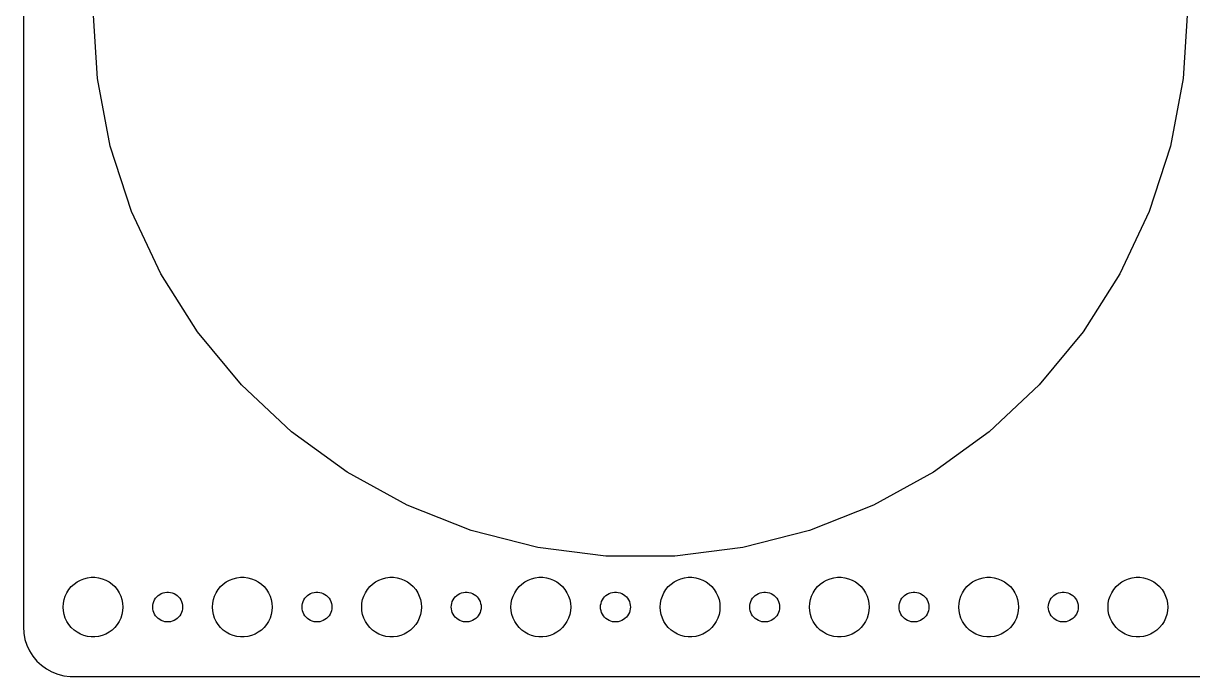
# Model space of a CAD drawing. Header units: metres. Extents: x -120 to 120, y -67 to 67.
# Drawn here: x -119.5 to -2, y -67 to -1.3 of the extents above; entities that cross this region are included whole.
import ezdxf

# ---------------------------------------------------------------- set-up
doc = ezdxf.new("R2010")
doc.units = ezdxf.units.M

msp = doc.modelspace()

# ---------------------------------------------------------------- linework, layer by layer
for p, q in [((-119.5, 62), (-119.5, -62)), ((-112.066, -6.89333), (-112.5, 0)), ((-2.5, 0), (-2.93369, -6.89333)), ((-110.772, -13.6779), (-112.066, -6.89333)), ((-2.93369, -6.89333), (-4.22792, -13.6779)), ((-108.638, -20.2468), (-110.772, -13.6779)), ((-4.22792, -13.6779), (-6.36229, -20.2468)), ((-105.697, -26.4964), (-108.638, -20.2468)), ((-6.36229, -20.2468), (-9.30313, -26.4964)), ((-101.996, -32.3282), (-105.697, -26.4964)), ((-9.30313, -26.4964), (-13.0041, -32.3282)), ((-97.5933, -37.6501), (-101.996, -32.3282)), ((-13.0041, -32.3282), (-17.4067, -37.6501)), ((-92.5583, -42.3782), (-97.5933, -37.6501)), ((-17.4067, -37.6501), (-22.4417, -42.3782)), ((-86.9705, -46.438), (-92.5583, -42.3782)), ((-22.4417, -42.3782), (-28.0295, -46.438)), ((-80.9179, -49.7655), (-86.9705, -46.438)), ((-28.0295, -46.438), (-34.0821, -49.7655)), ((-74.4959, -52.3081), (-80.9179, -49.7655)), ((-34.0821, -49.7655), (-40.5041, -52.3081)), ((-67.806, -54.0258), (-74.4959, -52.3081)), ((-40.5041, -52.3081), (-47.194, -54.0258)), ((-60.9535, -54.8915), (-67.806, -54.0258)), ((-47.194, -54.0258), (-54.0465, -54.8915)), ((-54.0465, -54.8915), (-60.9535, -54.8915)), ((-114.412, -57.6885), (-114.107, -57.467)), ((-114.107, -57.467), (-113.777, -57.2855)), ((-113.777, -57.2855), (-113.427, -57.1468)), ((-113.427, -57.1468), (-113.062, -57.0531)), ((-113.062, -57.0531), (-112.688, -57.0059)), ((-112.688, -57.0059), (-112.312, -57.0059)), ((-112.312, -57.0059), (-111.938, -57.0531)), ((-111.938, -57.0531), (-111.573, -57.1468)), ((-111.573, -57.1468), (-111.223, -57.2855)), ((-111.223, -57.2855), (-110.893, -57.467)), ((-110.893, -57.467), (-110.588, -57.6885)), ((-99.4123, -57.6885), (-99.1075, -57.467)), ((-99.1075, -57.467), (-98.7773, -57.2855)), ((-98.7773, -57.2855), (-98.427, -57.1468)), ((-98.427, -57.1468), (-98.0621, -57.0531)), ((-98.0621, -57.0531), (-97.6884, -57.0059)), ((-97.6884, -57.0059), (-97.3116, -57.0059)), ((-97.3116, -57.0059), (-96.9379, -57.0531)), ((-96.9379, -57.0531), (-96.573, -57.1468)), ((-96.573, -57.1468), (-96.2227, -57.2855)), ((-96.2227, -57.2855), (-95.8925, -57.467)), ((-95.8925, -57.467), (-95.5877, -57.6885)), ((-84.4123, -57.6885), (-84.1075, -57.467)), ((-84.1075, -57.467), (-83.7773, -57.2855)), ((-83.7773, -57.2855), (-83.427, -57.1468)), ((-83.427, -57.1468), (-83.0621, -57.0531)), ((-83.0621, -57.0531), (-82.6884, -57.0059)), ((-82.6884, -57.0059), (-82.3116, -57.0059)), ((-82.3116, -57.0059), (-81.9379, -57.0531)), ((-81.9379, -57.0531), (-81.573, -57.1468)), ((-81.573, -57.1468), (-81.2227, -57.2855)), ((-81.2227, -57.2855), (-80.8925, -57.467)), ((-80.8925, -57.467), (-80.5877, -57.6885)), ((-69.4123, -57.6885), (-69.1075, -57.467)), ((-69.1075, -57.467), (-68.7773, -57.2855)), ((-68.7773, -57.2855), (-68.427, -57.1468)), ((-68.427, -57.1468), (-68.0621, -57.0531)), ((-68.0621, -57.0531), (-67.6884, -57.0059)), ((-67.6884, -57.0059), (-67.3116, -57.0059)), ((-67.3116, -57.0059), (-66.9379, -57.0531)), ((-66.9379, -57.0531), (-66.573, -57.1468)), ((-66.573, -57.1468), (-66.2227, -57.2855)), ((-66.2227, -57.2855), (-65.8925, -57.467)), ((-65.8925, -57.467), (-65.5877, -57.6885)), ((-54.4123, -57.6885), (-54.1075, -57.467)), ((-54.1075, -57.467), (-53.7773, -57.2855)), ((-53.7773, -57.2855), (-53.427, -57.1468)), ((-53.427, -57.1468), (-53.0621, -57.0531)), ((-53.0621, -57.0531), (-52.6884, -57.0059)), ((-52.6884, -57.0059), (-52.3116, -57.0059)), ((-52.3116, -57.0059), (-51.9379, -57.0531)), ((-51.9379, -57.0531), (-51.5729, -57.1468)), ((-51.5729, -57.1468), (-51.2227, -57.2855)), ((-51.2227, -57.2855), (-50.8925, -57.467)), ((-50.8925, -57.467), (-50.5877, -57.6885)), ((-39.4123, -57.6885), (-39.1075, -57.467)), ((-39.1075, -57.467), (-38.7773, -57.2855)), ((-38.7773, -57.2855), (-38.427, -57.1468)), ((-38.427, -57.1468), (-38.0621, -57.0531)), ((-38.0621, -57.0531), (-37.6884, -57.0059)), ((-37.6884, -57.0059), (-37.3116, -57.0059)), ((-37.3116, -57.0059), (-36.9379, -57.0531)), ((-36.9379, -57.0531), (-36.5729, -57.1468)), ((-36.5729, -57.1468), (-36.2227, -57.2855)), ((-36.2227, -57.2855), (-35.8925, -57.467)), ((-35.8925, -57.467), (-35.5877, -57.6885)), ((-24.4123, -57.6885), (-24.1075, -57.467)), ((-24.1075, -57.467), (-23.7773, -57.2855)), ((-23.7773, -57.2855), (-23.427, -57.1468)), ((-23.427, -57.1468), (-23.0621, -57.0531)), ((-23.0621, -57.0531), (-22.6884, -57.0059)), ((-22.6884, -57.0059), (-22.3116, -57.0059)), ((-22.3116, -57.0059), (-21.9379, -57.0531)), ((-21.9379, -57.0531), (-21.5729, -57.1468)), ((-21.5729, -57.1468), (-21.2227, -57.2855)), ((-21.2227, -57.2855), (-20.8925, -57.467)), ((-20.8925, -57.467), (-20.5877, -57.6885)), ((-9.41226, -57.6885), (-9.10747, -57.467)), ((-9.10747, -57.467), (-8.77733, -57.2855)), ((-8.77733, -57.2855), (-8.42705, -57.1468)), ((-8.42705, -57.1468), (-8.06213, -57.0531)), ((-8.06213, -57.0531), (-7.68837, -57.0059)), ((-7.68837, -57.0059), (-7.31161, -57.0059)), ((-7.31161, -57.0059), (-6.93785, -57.0531)), ((-6.93785, -57.0531), (-6.57294, -57.1468)), ((-6.57294, -57.1468), (-6.22266, -57.2855)), ((-6.22266, -57.2855), (-5.89252, -57.467)), ((-5.89252, -57.467), (-5.58772, -57.6885)), ((-115.289, -58.8956), (-115.129, -58.5547)), ((-115.129, -58.5547), (-114.927, -58.2366)), ((-114.927, -58.2366), (-114.687, -57.9464)), ((-114.687, -57.9464), (-114.412, -57.6885)), ((-110.588, -57.6885), (-110.313, -57.9464)), ((-110.313, -57.9464), (-110.073, -58.2366)), ((-110.073, -58.2366), (-109.871, -58.5547)), ((-109.871, -58.5547), (-109.711, -58.8956)), ((-105.956, -58.8442), (-105.804, -58.7335)), ((-105.804, -58.7335), (-105.639, -58.6428)), ((-105.639, -58.6428), (-105.464, -58.5734)), ((-105.464, -58.5734), (-105.281, -58.5266)), ((-105.281, -58.5266), (-105.094, -58.503)), ((-105.094, -58.503), (-104.906, -58.503)), ((-104.906, -58.503), (-104.719, -58.5266)), ((-104.719, -58.5266), (-104.536, -58.5734)), ((-104.536, -58.5734), (-104.361, -58.6428)), ((-104.361, -58.6428), (-104.196, -58.7335)), ((-104.196, -58.7335), (-104.044, -58.8442)), ((-100.289, -58.8956), (-100.129, -58.5547)), ((-100.129, -58.5547), (-99.927, -58.2366)), ((-99.927, -58.2366), (-99.6869, -57.9464)), ((-99.6869, -57.9464), (-99.4123, -57.6885)), ((-95.5877, -57.6885), (-95.3131, -57.9464)), ((-95.3131, -57.9464), (-95.073, -58.2366)), ((-95.073, -58.2366), (-94.8711, -58.5547)), ((-94.8711, -58.5547), (-94.7107, -58.8956)), ((-90.9561, -58.8442), (-90.8037, -58.7335)), ((-90.8037, -58.7335), (-90.6387, -58.6428)), ((-90.6387, -58.6428), (-90.4635, -58.5734)), ((-90.4635, -58.5734), (-90.2811, -58.5266)), ((-90.2811, -58.5266), (-90.0942, -58.503)), ((-90.0942, -58.503), (-89.9058, -58.503)), ((-89.9058, -58.503), (-89.7189, -58.5266)), ((-89.7189, -58.5266), (-89.5365, -58.5734)), ((-89.5365, -58.5734), (-89.3613, -58.6428)), ((-89.3613, -58.6428), (-89.1963, -58.7335)), ((-89.1963, -58.7335), (-89.0439, -58.8442)), ((-85.2893, -58.8956), (-85.1289, -58.5547)), ((-85.1289, -58.5547), (-84.927, -58.2366)), ((-84.927, -58.2366), (-84.6869, -57.9464)), ((-84.6869, -57.9464), (-84.4123, -57.6885)), ((-80.5877, -57.6885), (-80.3131, -57.9464)), ((-80.3131, -57.9464), (-80.073, -58.2366)), ((-80.073, -58.2366), (-79.8711, -58.5547)), ((-79.8711, -58.5547), (-79.7107, -58.8956)), ((-75.9561, -58.8442), (-75.8037, -58.7335)), ((-75.8037, -58.7335), (-75.6387, -58.6428)), ((-75.6387, -58.6428), (-75.4635, -58.5734)), ((-75.4635, -58.5734), (-75.2811, -58.5266)), ((-75.2811, -58.5266), (-75.0942, -58.503)), ((-75.0942, -58.503), (-74.9058, -58.503)), ((-74.9058, -58.503), (-74.7189, -58.5266)), ((-74.7189, -58.5266), (-74.5365, -58.5734)), ((-74.5365, -58.5734), (-74.3613, -58.6428)), ((-74.3613, -58.6428), (-74.1963, -58.7335)), ((-74.1963, -58.7335), (-74.0439, -58.8442)), ((-70.2893, -58.8956), (-70.1289, -58.5547)), ((-70.1289, -58.5547), (-69.927, -58.2366)), ((-69.927, -58.2366), (-69.6869, -57.9464)), ((-69.6869, -57.9464), (-69.4123, -57.6885)), ((-65.5877, -57.6885), (-65.3131, -57.9464)), ((-65.3131, -57.9464), (-65.073, -58.2366)), ((-65.073, -58.2366), (-64.8711, -58.5547)), ((-64.8711, -58.5547), (-64.7107, -58.8956)), ((-60.9561, -58.8442), (-60.8037, -58.7335)), ((-60.8037, -58.7335), (-60.6387, -58.6428)), ((-60.6387, -58.6428), (-60.4635, -58.5734)), ((-60.4635, -58.5734), (-60.2811, -58.5266)), ((-60.2811, -58.5266), (-60.0942, -58.503)), ((-60.0942, -58.503), (-59.9058, -58.503)), ((-59.9058, -58.503), (-59.7189, -58.5266)), ((-59.7189, -58.5266), (-59.5365, -58.5734)), ((-59.5365, -58.5734), (-59.3613, -58.6428)), ((-59.3613, -58.6428), (-59.1963, -58.7335)), ((-59.1963, -58.7335), (-59.0439, -58.8442)), ((-55.2893, -58.8956), (-55.1289, -58.5547)), ((-55.1289, -58.5547), (-54.927, -58.2366)), ((-54.927, -58.2366), (-54.6869, -57.9464)), ((-54.6869, -57.9464), (-54.4123, -57.6885)), ((-50.5877, -57.6885), (-50.3131, -57.9464)), ((-50.3131, -57.9464), (-50.0729, -58.2366)), ((-50.0729, -58.2366), (-49.8711, -58.5547)), ((-49.8711, -58.5547), (-49.7107, -58.8956)), ((-45.9561, -58.8442), (-45.8037, -58.7335)), ((-45.8037, -58.7335), (-45.6387, -58.6428)), ((-45.6387, -58.6428), (-45.4635, -58.5734)), ((-45.4635, -58.5734), (-45.2811, -58.5266)), ((-45.2811, -58.5266), (-45.0942, -58.503)), ((-45.0942, -58.503), (-44.9058, -58.503)), ((-44.9058, -58.503), (-44.7189, -58.5266)), ((-44.7189, -58.5266), (-44.5365, -58.5734)), ((-44.5365, -58.5734), (-44.3613, -58.6428)), ((-44.3613, -58.6428), (-44.1963, -58.7335)), ((-44.1963, -58.7335), (-44.0439, -58.8442)), ((-40.2893, -58.8956), (-40.1289, -58.5547)), ((-40.1289, -58.5547), (-39.927, -58.2366)), ((-39.927, -58.2366), (-39.6869, -57.9464)), ((-39.6869, -57.9464), (-39.4123, -57.6885)), ((-35.5877, -57.6885), (-35.3131, -57.9464)), ((-35.3131, -57.9464), (-35.0729, -58.2366)), ((-35.0729, -58.2366), (-34.8711, -58.5547)), ((-34.8711, -58.5547), (-34.7107, -58.8956)), ((-30.9561, -58.8442), (-30.8037, -58.7335)), ((-30.8037, -58.7335), (-30.6387, -58.6428)), ((-30.6387, -58.6428), (-30.4635, -58.5734)), ((-30.4635, -58.5734), (-30.2811, -58.5266)), ((-30.2811, -58.5266), (-30.0942, -58.503)), ((-30.0942, -58.503), (-29.9058, -58.503)), ((-29.9058, -58.503), (-29.7189, -58.5266)), ((-29.7189, -58.5266), (-29.5365, -58.5734)), ((-29.5365, -58.5734), (-29.3613, -58.6428)), ((-29.3613, -58.6428), (-29.1963, -58.7335)), ((-29.1963, -58.7335), (-29.0439, -58.8442)), ((-25.2893, -58.8956), (-25.1289, -58.5547)), ((-25.1289, -58.5547), (-24.927, -58.2366)), ((-24.927, -58.2366), (-24.6869, -57.9464)), ((-24.6869, -57.9464), (-24.4123, -57.6885)), ((-20.5877, -57.6885), (-20.3131, -57.9464)), ((-20.3131, -57.9464), (-20.0729, -58.2366)), ((-20.0729, -58.2366), (-19.8711, -58.5547)), ((-19.8711, -58.5547), (-19.7107, -58.8956)), ((-15.9561, -58.8442), (-15.8037, -58.7335)), ((-15.8037, -58.7335), (-15.6387, -58.6428)), ((-15.6387, -58.6428), (-15.4635, -58.5734)), ((-15.4635, -58.5734), (-15.2811, -58.5266)), ((-15.2811, -58.5266), (-15.0942, -58.503)), ((-15.0942, -58.503), (-14.9058, -58.503)), ((-14.9058, -58.503), (-14.7189, -58.5266)), ((-14.7189, -58.5266), (-14.5365, -58.5734)), ((-14.5365, -58.5734), (-14.3613, -58.6428)), ((-14.3613, -58.6428), (-14.1963, -58.7335)), ((-14.1963, -58.7335), (-14.0439, -58.8442)), ((-10.2893, -58.8956), (-10.1289, -58.5547)), ((-10.1289, -58.5547), (-9.92705, -58.2366)), ((-9.92705, -58.2366), (-9.6869, -57.9464)), ((-9.6869, -57.9464), (-9.41226, -57.6885)), ((-5.58772, -57.6885), (-5.31308, -57.9464)), ((-5.31308, -57.9464), (-5.07294, -58.2366)), ((-5.07294, -58.2366), (-4.87108, -58.5547)), ((-4.87108, -58.5547), (-4.71066, -58.8956)), ((-115.5, -60), (-115.476, -59.624)), ((-115.476, -59.624), (-115.406, -59.2539)), ((-115.406, -59.2539), (-115.289, -58.8956)), ((-109.711, -58.8956), (-109.594, -59.2539)), ((-109.594, -59.2539), (-109.524, -59.624)), ((-109.524, -59.624), (-109.5, -60)), ((-106.5, -60), (-106.488, -59.812)), ((-106.488, -59.812), (-106.453, -59.627)), ((-106.453, -59.627), (-106.395, -59.4478)), ((-106.395, -59.4478), (-106.314, -59.2774)), ((-106.314, -59.2774), (-106.214, -59.1183)), ((-106.214, -59.1183), (-106.093, -58.9732)), ((-106.093, -58.9732), (-105.956, -58.8442)), ((-104.044, -58.8442), (-103.907, -58.9732)), ((-103.907, -58.9732), (-103.786, -59.1183)), ((-103.786, -59.1183), (-103.686, -59.2774)), ((-103.686, -59.2774), (-103.605, -59.4478)), ((-103.605, -59.4478), (-103.547, -59.627)), ((-103.547, -59.627), (-103.512, -59.812)), ((-103.512, -59.812), (-103.5, -60)), ((-100.5, -60), (-100.476, -59.624)), ((-100.476, -59.624), (-100.406, -59.2539)), ((-100.406, -59.2539), (-100.289, -58.8956)), ((-94.7107, -58.8956), (-94.5943, -59.2539)), ((-94.5943, -59.2539), (-94.5237, -59.624)), ((-94.5237, -59.624), (-94.5, -60)), ((-91.5, -60), (-91.4882, -59.812)), ((-91.4882, -59.812), (-91.4529, -59.627)), ((-91.4529, -59.627), (-91.3947, -59.4478)), ((-91.3947, -59.4478), (-91.3145, -59.2774)), ((-91.3145, -59.2774), (-91.2135, -59.1183)), ((-91.2135, -59.1183), (-91.0934, -58.9732)), ((-91.0934, -58.9732), (-90.9561, -58.8442)), ((-89.0439, -58.8442), (-88.9065, -58.9732)), ((-88.9065, -58.9732), (-88.7865, -59.1183)), ((-88.7865, -59.1183), (-88.6855, -59.2774)), ((-88.6855, -59.2774), (-88.6053, -59.4478)), ((-88.6053, -59.4478), (-88.5471, -59.627)), ((-88.5471, -59.627), (-88.5118, -59.812)), ((-88.5118, -59.812), (-88.5, -60)), ((-85.5, -60), (-85.4763, -59.624)), ((-85.4763, -59.624), (-85.4057, -59.2539)), ((-85.4057, -59.2539), (-85.2893, -58.8956)), ((-79.7107, -58.8956), (-79.5943, -59.2539)), ((-79.5943, -59.2539), (-79.5237, -59.624)), ((-79.5237, -59.624), (-79.5, -60)), ((-76.5, -60), (-76.4882, -59.812)), ((-76.4882, -59.812), (-76.4529, -59.627)), ((-76.4529, -59.627), (-76.3947, -59.4478)), ((-76.3947, -59.4478), (-76.3145, -59.2774)), ((-76.3145, -59.2774), (-76.2135, -59.1183)), ((-76.2135, -59.1183), (-76.0934, -58.9732)), ((-76.0934, -58.9732), (-75.9561, -58.8442)), ((-74.0439, -58.8442), (-73.9065, -58.9732)), ((-73.9065, -58.9732), (-73.7865, -59.1183)), ((-73.7865, -59.1183), (-73.6855, -59.2774)), ((-73.6855, -59.2774), (-73.6053, -59.4478)), ((-73.6053, -59.4478), (-73.5471, -59.627)), ((-73.5471, -59.627), (-73.5118, -59.812)), ((-73.5118, -59.812), (-73.5, -60)), ((-70.5, -60), (-70.4763, -59.624)), ((-70.4763, -59.624), (-70.4057, -59.2539)), ((-70.4057, -59.2539), (-70.2893, -58.8956)), ((-64.7107, -58.8956), (-64.5943, -59.2539)), ((-64.5943, -59.2539), (-64.5237, -59.624)), ((-64.5237, -59.624), (-64.5, -60)), ((-61.5, -60), (-61.4882, -59.812)), ((-61.4882, -59.812), (-61.4529, -59.627)), ((-61.4529, -59.627), (-61.3947, -59.4478)), ((-61.3947, -59.4478), (-61.3145, -59.2774)), ((-61.3145, -59.2774), (-61.2135, -59.1183)), ((-61.2135, -59.1183), (-61.0934, -58.9732)), ((-61.0934, -58.9732), (-60.9561, -58.8442)), ((-59.0439, -58.8442), (-58.9065, -58.9732)), ((-58.9065, -58.9732), (-58.7865, -59.1183)), ((-58.7865, -59.1183), (-58.6855, -59.2774)), ((-58.6855, -59.2774), (-58.6053, -59.4478)), ((-58.6053, -59.4478), (-58.5471, -59.627)), ((-58.5471, -59.627), (-58.5118, -59.812)), ((-58.5118, -59.812), (-58.5, -60)), ((-55.5, -60), (-55.4763, -59.624)), ((-55.4763, -59.624), (-55.4057, -59.2539)), ((-55.4057, -59.2539), (-55.2893, -58.8956)), ((-49.7107, -58.8956), (-49.5942, -59.2539)), ((-49.5942, -59.2539), (-49.5237, -59.624)), ((-49.5237, -59.624), (-49.5, -60)), ((-46.5, -60), (-46.4882, -59.812)), ((-46.4882, -59.812), (-46.4529, -59.627)), ((-46.4529, -59.627), (-46.3947, -59.4478)), ((-46.3947, -59.4478), (-46.3145, -59.2774)), ((-46.3145, -59.2774), (-46.2135, -59.1183)), ((-46.2135, -59.1183), (-46.0934, -58.9732)), ((-46.0934, -58.9732), (-45.9561, -58.8442)), ((-44.0439, -58.8442), (-43.9065, -58.9732)), ((-43.9065, -58.9732), (-43.7865, -59.1183)), ((-43.7865, -59.1183), (-43.6855, -59.2774)), ((-43.6855, -59.2774), (-43.6053, -59.4478)), ((-43.6053, -59.4478), (-43.5471, -59.627)), ((-43.5471, -59.627), (-43.5118, -59.812)), ((-43.5118, -59.812), (-43.5, -60)), ((-40.5, -60), (-40.4763, -59.624)), ((-40.4763, -59.624), (-40.4057, -59.2539)), ((-40.4057, -59.2539), (-40.2893, -58.8956)), ((-34.7107, -58.8956), (-34.5942, -59.2539)), ((-34.5942, -59.2539), (-34.5237, -59.624)), ((-34.5237, -59.624), (-34.5, -60)), ((-31.5, -60), (-31.4882, -59.812)), ((-31.4882, -59.812), (-31.4529, -59.627)), ((-31.4529, -59.627), (-31.3947, -59.4478)), ((-31.3947, -59.4478), (-31.3145, -59.2774)), ((-31.3145, -59.2774), (-31.2135, -59.1183)), ((-31.2135, -59.1183), (-31.0934, -58.9732)), ((-31.0934, -58.9732), (-30.9561, -58.8442)), ((-29.0439, -58.8442), (-28.9065, -58.9732)), ((-28.9065, -58.9732), (-28.7865, -59.1183)), ((-28.7865, -59.1183), (-28.6855, -59.2774)), ((-28.6855, -59.2774), (-28.6053, -59.4478)), ((-28.6053, -59.4478), (-28.5471, -59.627)), ((-28.5471, -59.627), (-28.5118, -59.812)), ((-28.5118, -59.812), (-28.5, -60)), ((-25.5, -60), (-25.4763, -59.624)), ((-25.4763, -59.624), (-25.4057, -59.2539)), ((-25.4057, -59.2539), (-25.2893, -58.8956)), ((-19.7107, -58.8956), (-19.5942, -59.2539)), ((-19.5942, -59.2539), (-19.5237, -59.624)), ((-19.5237, -59.624), (-19.5, -60)), ((-16.5, -60), (-16.4882, -59.812)), ((-16.4882, -59.812), (-16.4529, -59.627)), ((-16.4529, -59.627), (-16.3947, -59.4478)), ((-16.3947, -59.4478), (-16.3145, -59.2774)), ((-16.3145, -59.2774), (-16.2135, -59.1183)), ((-16.2135, -59.1183), (-16.0934, -58.9732)), ((-16.0934, -58.9732), (-15.9561, -58.8442)), ((-14.0439, -58.8442), (-13.9065, -58.9732)), ((-13.9065, -58.9732), (-13.7865, -59.1183)), ((-13.7865, -59.1183), (-13.6855, -59.2774)), ((-13.6855, -59.2774), (-13.6053, -59.4478)), ((-13.6053, -59.4478), (-13.5471, -59.627)), ((-13.5471, -59.627), (-13.5118, -59.812)), ((-13.5118, -59.812), (-13.5, -60)), ((-10.5, -60), (-10.4763, -59.624)), ((-10.4763, -59.624), (-10.4057, -59.2539)), ((-10.4057, -59.2539), (-10.2893, -58.8956)), ((-4.71066, -58.8956), (-4.59424, -59.2539)), ((-4.59424, -59.2539), (-4.52365, -59.624)), ((-4.52365, -59.624), (-4.5, -60)), ((-115.476, -60.376), (-115.5, -60)), ((-115.406, -60.7461), (-115.476, -60.376)), ((-115.289, -61.1044), (-115.406, -60.7461)), ((-109.594, -60.7461), (-109.711, -61.1044)), ((-109.524, -60.376), (-109.594, -60.7461)), ((-109.5, -60), (-109.524, -60.376)), ((-106.488, -60.188), (-106.5, -60)), ((-106.453, -60.373), (-106.488, -60.188)), ((-106.395, -60.5522), (-106.453, -60.373)), ((-106.314, -60.7226), (-106.395, -60.5522)), ((-106.214, -60.8817), (-106.314, -60.7226)), ((-106.093, -61.0268), (-106.214, -60.8817)), ((-105.956, -61.1558), (-106.093, -61.0268)), ((-103.907, -61.0268), (-104.044, -61.1558)), ((-103.786, -60.8817), (-103.907, -61.0268)), ((-103.686, -60.7226), (-103.786, -60.8817)), ((-103.605, -60.5522), (-103.686, -60.7226)), ((-103.547, -60.373), (-103.605, -60.5522)), ((-103.512, -60.188), (-103.547, -60.373)), ((-103.5, -60), (-103.512, -60.188)), ((-100.476, -60.376), (-100.5, -60)), ((-100.406, -60.7461), (-100.476, -60.376)), ((-100.289, -61.1044), (-100.406, -60.7461)), ((-94.5943, -60.7461), (-94.7107, -61.1044)), ((-94.5237, -60.376), (-94.5943, -60.7461)), ((-94.5, -60), (-94.5237, -60.376)), ((-91.4882, -60.188), (-91.5, -60)), ((-91.4529, -60.373), (-91.4882, -60.188)), ((-91.3947, -60.5522), (-91.4529, -60.373)), ((-91.3145, -60.7226), (-91.3947, -60.5522)), ((-91.2135, -60.8817), (-91.3145, -60.7226)), ((-91.0934, -61.0268), (-91.2135, -60.8817)), ((-90.9561, -61.1558), (-91.0934, -61.0268)), ((-88.9065, -61.0268), (-89.0439, -61.1558)), ((-88.7865, -60.8817), (-88.9065, -61.0268)), ((-88.6855, -60.7226), (-88.7865, -60.8817)), ((-88.6053, -60.5522), (-88.6855, -60.7226)), ((-88.5471, -60.373), (-88.6053, -60.5522)), ((-88.5118, -60.188), (-88.5471, -60.373)), ((-88.5, -60), (-88.5118, -60.188)), ((-85.4763, -60.376), (-85.5, -60)), ((-85.4057, -60.7461), (-85.4763, -60.376)), ((-85.2893, -61.1044), (-85.4057, -60.7461)), ((-79.5943, -60.7461), (-79.7107, -61.1044)), ((-79.5237, -60.376), (-79.5943, -60.7461)), ((-79.5, -60), (-79.5237, -60.376)), ((-76.4882, -60.188), (-76.5, -60)), ((-76.4529, -60.373), (-76.4882, -60.188)), ((-76.3947, -60.5522), (-76.4529, -60.373)), ((-76.3145, -60.7226), (-76.3947, -60.5522)), ((-76.2135, -60.8817), (-76.3145, -60.7226)), ((-76.0934, -61.0268), (-76.2135, -60.8817)), ((-75.9561, -61.1558), (-76.0934, -61.0268)), ((-73.9065, -61.0268), (-74.0439, -61.1558)), ((-73.7865, -60.8817), (-73.9065, -61.0268)), ((-73.6855, -60.7226), (-73.7865, -60.8817)), ((-73.6053, -60.5522), (-73.6855, -60.7226)), ((-73.5471, -60.373), (-73.6053, -60.5522)), ((-73.5118, -60.188), (-73.5471, -60.373)), ((-73.5, -60), (-73.5118, -60.188)), ((-70.4763, -60.376), (-70.5, -60)), ((-70.4057, -60.7461), (-70.4763, -60.376)), ((-70.2893, -61.1044), (-70.4057, -60.7461)), ((-64.5943, -60.7461), (-64.7107, -61.1044)), ((-64.5237, -60.376), (-64.5943, -60.7461)), ((-64.5, -60), (-64.5237, -60.376)), ((-61.4882, -60.188), (-61.5, -60)), ((-61.4529, -60.373), (-61.4882, -60.188)), ((-61.3947, -60.5522), (-61.4529, -60.373)), ((-61.3145, -60.7226), (-61.3947, -60.5522)), ((-61.2135, -60.8817), (-61.3145, -60.7226)), ((-61.0934, -61.0268), (-61.2135, -60.8817)), ((-60.9561, -61.1558), (-61.0934, -61.0268)), ((-58.9065, -61.0268), (-59.0439, -61.1558)), ((-58.7865, -60.8817), (-58.9065, -61.0268)), ((-58.6855, -60.7226), (-58.7865, -60.8817)), ((-58.6053, -60.5522), (-58.6855, -60.7226)), ((-58.5471, -60.373), (-58.6053, -60.5522)), ((-58.5118, -60.188), (-58.5471, -60.373)), ((-58.5, -60), (-58.5118, -60.188)), ((-55.4763, -60.376), (-55.5, -60)), ((-55.4057, -60.7461), (-55.4763, -60.376)), ((-55.2893, -61.1044), (-55.4057, -60.7461)), ((-49.5942, -60.7461), (-49.7107, -61.1044)), ((-49.5237, -60.376), (-49.5942, -60.7461)), ((-49.5, -60), (-49.5237, -60.376)), ((-46.4882, -60.188), (-46.5, -60)), ((-46.4529, -60.373), (-46.4882, -60.188)), ((-46.3947, -60.5522), (-46.4529, -60.373)), ((-46.3145, -60.7226), (-46.3947, -60.5522)), ((-46.2135, -60.8817), (-46.3145, -60.7226)), ((-46.0934, -61.0268), (-46.2135, -60.8817)), ((-45.9561, -61.1558), (-46.0934, -61.0268)), ((-43.9065, -61.0268), (-44.0439, -61.1558)), ((-43.7865, -60.8817), (-43.9065, -61.0268)), ((-43.6855, -60.7226), (-43.7865, -60.8817)), ((-43.6053, -60.5522), (-43.6855, -60.7226)), ((-43.5471, -60.373), (-43.6053, -60.5522)), ((-43.5118, -60.188), (-43.5471, -60.373)), ((-43.5, -60), (-43.5118, -60.188)), ((-40.4763, -60.376), (-40.5, -60)), ((-40.4057, -60.7461), (-40.4763, -60.376)), ((-40.2893, -61.1044), (-40.4057, -60.7461)), ((-34.5942, -60.7461), (-34.7107, -61.1044)), ((-34.5237, -60.376), (-34.5942, -60.7461)), ((-34.5, -60), (-34.5237, -60.376)), ((-31.4882, -60.188), (-31.5, -60)), ((-31.4529, -60.373), (-31.4882, -60.188)), ((-31.3947, -60.5522), (-31.4529, -60.373)), ((-31.3145, -60.7226), (-31.3947, -60.5522)), ((-31.2135, -60.8817), (-31.3145, -60.7226)), ((-31.0934, -61.0268), (-31.2135, -60.8817)), ((-30.9561, -61.1558), (-31.0934, -61.0268)), ((-28.9065, -61.0268), (-29.0439, -61.1558)), ((-28.7865, -60.8817), (-28.9065, -61.0268)), ((-28.6855, -60.7226), (-28.7865, -60.8817)), ((-28.6053, -60.5522), (-28.6855, -60.7226)), ((-28.5471, -60.373), (-28.6053, -60.5522)), ((-28.5118, -60.188), (-28.5471, -60.373)), ((-28.5, -60), (-28.5118, -60.188)), ((-25.4763, -60.376), (-25.5, -60)), ((-25.4057, -60.7461), (-25.4763, -60.376)), ((-25.2893, -61.1044), (-25.4057, -60.7461)), ((-19.5942, -60.7461), (-19.7107, -61.1044)), ((-19.5237, -60.376), (-19.5942, -60.7461)), ((-19.5, -60), (-19.5237, -60.376)), ((-16.4882, -60.188), (-16.5, -60)), ((-16.4529, -60.373), (-16.4882, -60.188)), ((-16.3947, -60.5522), (-16.4529, -60.373)), ((-16.3145, -60.7226), (-16.3947, -60.5522)), ((-16.2135, -60.8817), (-16.3145, -60.7226)), ((-16.0934, -61.0268), (-16.2135, -60.8817)), ((-15.9561, -61.1558), (-16.0934, -61.0268)), ((-13.9065, -61.0268), (-14.0439, -61.1558)), ((-13.7865, -60.8817), (-13.9065, -61.0268)), ((-13.6855, -60.7226), (-13.7865, -60.8817)), ((-13.6053, -60.5522), (-13.6855, -60.7226)), ((-13.5471, -60.373), (-13.6053, -60.5522)), ((-13.5118, -60.188), (-13.5471, -60.373)), ((-13.5, -60), (-13.5118, -60.188)), ((-10.4763, -60.376), (-10.5, -60)), ((-10.4057, -60.7461), (-10.4763, -60.376)), ((-10.2893, -61.1044), (-10.4057, -60.7461)), ((-4.59424, -60.7461), (-4.71066, -61.1044)), ((-4.52365, -60.376), (-4.59424, -60.7461)), ((-4.5, -60), (-4.52365, -60.376)), ((-119.5, -62), (-119.461, -62.6267)), ((-115.129, -61.4453), (-115.289, -61.1044)), ((-114.927, -61.7634), (-115.129, -61.4453)), ((-114.687, -62.0536), (-114.927, -61.7634)), ((-114.412, -62.3115), (-114.687, -62.0536)), ((-110.313, -62.0536), (-110.588, -62.3115)), ((-110.073, -61.7634), (-110.313, -62.0536)), ((-109.871, -61.4453), (-110.073, -61.7634)), ((-109.711, -61.1044), (-109.871, -61.4453)), ((-105.804, -61.2665), (-105.956, -61.1558)), ((-105.639, -61.3572), (-105.804, -61.2665)), ((-105.464, -61.4266), (-105.639, -61.3572)), ((-105.281, -61.4734), (-105.464, -61.4266)), ((-105.094, -61.497), (-105.281, -61.4734)), ((-104.906, -61.497), (-105.094, -61.497)), ((-104.719, -61.4734), (-104.906, -61.497)), ((-104.536, -61.4266), (-104.719, -61.4734)), ((-104.361, -61.3572), (-104.536, -61.4266)), ((-104.196, -61.2665), (-104.361, -61.3572)), ((-104.044, -61.1558), (-104.196, -61.2665)), ((-100.129, -61.4453), (-100.289, -61.1044)), ((-99.927, -61.7634), (-100.129, -61.4453)), ((-99.6869, -62.0536), (-99.927, -61.7634)), ((-99.4123, -62.3115), (-99.6869, -62.0536)), ((-95.3131, -62.0536), (-95.5877, -62.3115)), ((-95.073, -61.7634), (-95.3131, -62.0536)), ((-94.8711, -61.4453), (-95.073, -61.7634)), ((-94.7107, -61.1044), (-94.8711, -61.4453)), ((-90.8037, -61.2665), (-90.9561, -61.1558)), ((-90.6387, -61.3572), (-90.8037, -61.2665)), ((-90.4635, -61.4266), (-90.6387, -61.3572)), ((-90.2811, -61.4734), (-90.4635, -61.4266)), ((-90.0942, -61.497), (-90.2811, -61.4734)), ((-89.9058, -61.497), (-90.0942, -61.497)), ((-89.7189, -61.4734), (-89.9058, -61.497)), ((-89.5365, -61.4266), (-89.7189, -61.4734)), ((-89.3613, -61.3572), (-89.5365, -61.4266)), ((-89.1963, -61.2665), (-89.3613, -61.3572)), ((-89.0439, -61.1558), (-89.1963, -61.2665)), ((-85.1289, -61.4453), (-85.2893, -61.1044)), ((-84.927, -61.7634), (-85.1289, -61.4453)), ((-84.6869, -62.0536), (-84.927, -61.7634)), ((-84.4123, -62.3115), (-84.6869, -62.0536)), ((-80.3131, -62.0536), (-80.5877, -62.3115)), ((-80.073, -61.7634), (-80.3131, -62.0536)), ((-79.8711, -61.4453), (-80.073, -61.7634)), ((-79.7107, -61.1044), (-79.8711, -61.4453)), ((-75.8037, -61.2665), (-75.9561, -61.1558)), ((-75.6387, -61.3572), (-75.8037, -61.2665)), ((-75.4635, -61.4266), (-75.6387, -61.3572)), ((-75.2811, -61.4734), (-75.4635, -61.4266)), ((-75.0942, -61.497), (-75.2811, -61.4734)), ((-74.9058, -61.497), (-75.0942, -61.497)), ((-74.7189, -61.4734), (-74.9058, -61.497)), ((-74.5365, -61.4266), (-74.7189, -61.4734)), ((-74.3613, -61.3572), (-74.5365, -61.4266)), ((-74.1963, -61.2665), (-74.3613, -61.3572)), ((-74.0439, -61.1558), (-74.1963, -61.2665)), ((-70.1289, -61.4453), (-70.2893, -61.1044)), ((-69.927, -61.7634), (-70.1289, -61.4453)), ((-69.6869, -62.0536), (-69.927, -61.7634)), ((-69.4123, -62.3115), (-69.6869, -62.0536)), ((-65.3131, -62.0536), (-65.5877, -62.3115)), ((-65.073, -61.7634), (-65.3131, -62.0536)), ((-64.8711, -61.4453), (-65.073, -61.7634)), ((-64.7107, -61.1044), (-64.8711, -61.4453)), ((-60.8037, -61.2665), (-60.9561, -61.1558)), ((-60.6387, -61.3572), (-60.8037, -61.2665)), ((-60.4635, -61.4266), (-60.6387, -61.3572)), ((-60.2811, -61.4734), (-60.4635, -61.4266)), ((-60.0942, -61.497), (-60.2811, -61.4734)), ((-59.9058, -61.497), (-60.0942, -61.497)), ((-59.7189, -61.4734), (-59.9058, -61.497)), ((-59.5365, -61.4266), (-59.7189, -61.4734)), ((-59.3613, -61.3572), (-59.5365, -61.4266)), ((-59.1963, -61.2665), (-59.3613, -61.3572)), ((-59.0439, -61.1558), (-59.1963, -61.2665)), ((-55.1289, -61.4453), (-55.2893, -61.1044)), ((-54.927, -61.7634), (-55.1289, -61.4453)), ((-54.6869, -62.0536), (-54.927, -61.7634)), ((-54.4123, -62.3115), (-54.6869, -62.0536)), ((-50.3131, -62.0536), (-50.5877, -62.3115)), ((-50.0729, -61.7634), (-50.3131, -62.0536)), ((-49.8711, -61.4453), (-50.0729, -61.7634)), ((-49.7107, -61.1044), (-49.8711, -61.4453)), ((-45.8037, -61.2665), (-45.9561, -61.1558)), ((-45.6387, -61.3572), (-45.8037, -61.2665)), ((-45.4635, -61.4266), (-45.6387, -61.3572)), ((-45.2811, -61.4734), (-45.4635, -61.4266)), ((-45.0942, -61.497), (-45.2811, -61.4734)), ((-44.9058, -61.497), (-45.0942, -61.497)), ((-44.7189, -61.4734), (-44.9058, -61.497)), ((-44.5365, -61.4266), (-44.7189, -61.4734)), ((-44.3613, -61.3572), (-44.5365, -61.4266)), ((-44.1963, -61.2665), (-44.3613, -61.3572)), ((-44.0439, -61.1558), (-44.1963, -61.2665)), ((-40.1289, -61.4453), (-40.2893, -61.1044)), ((-39.927, -61.7634), (-40.1289, -61.4453)), ((-39.6869, -62.0536), (-39.927, -61.7634)), ((-39.4123, -62.3115), (-39.6869, -62.0536)), ((-35.3131, -62.0536), (-35.5877, -62.3115)), ((-35.0729, -61.7634), (-35.3131, -62.0536)), ((-34.8711, -61.4453), (-35.0729, -61.7634)), ((-34.7107, -61.1044), (-34.8711, -61.4453)), ((-30.8037, -61.2665), (-30.9561, -61.1558)), ((-30.6387, -61.3572), (-30.8037, -61.2665)), ((-30.4635, -61.4266), (-30.6387, -61.3572)), ((-30.2811, -61.4734), (-30.4635, -61.4266)), ((-30.0942, -61.497), (-30.2811, -61.4734)), ((-29.9058, -61.497), (-30.0942, -61.497)), ((-29.7189, -61.4734), (-29.9058, -61.497)), ((-29.5365, -61.4266), (-29.7189, -61.4734)), ((-29.3613, -61.3572), (-29.5365, -61.4266)), ((-29.1963, -61.2665), (-29.3613, -61.3572)), ((-29.0439, -61.1558), (-29.1963, -61.2665)), ((-25.1289, -61.4453), (-25.2893, -61.1044)), ((-24.927, -61.7634), (-25.1289, -61.4453)), ((-24.6869, -62.0536), (-24.927, -61.7634)), ((-24.4123, -62.3115), (-24.6869, -62.0536)), ((-20.3131, -62.0536), (-20.5877, -62.3115)), ((-20.0729, -61.7634), (-20.3131, -62.0536)), ((-19.8711, -61.4453), (-20.0729, -61.7634)), ((-19.7107, -61.1044), (-19.8711, -61.4453)), ((-15.8037, -61.2665), (-15.9561, -61.1558)), ((-15.6387, -61.3572), (-15.8037, -61.2665)), ((-15.4635, -61.4266), (-15.6387, -61.3572)), ((-15.2811, -61.4734), (-15.4635, -61.4266)), ((-15.0942, -61.497), (-15.2811, -61.4734)), ((-14.9058, -61.497), (-15.0942, -61.497)), ((-14.7189, -61.4734), (-14.9058, -61.497)), ((-14.5365, -61.4266), (-14.7189, -61.4734)), ((-14.3613, -61.3572), (-14.5365, -61.4266)), ((-14.1963, -61.2665), (-14.3613, -61.3572)), ((-14.0439, -61.1558), (-14.1963, -61.2665)), ((-10.1289, -61.4453), (-10.2893, -61.1044)), ((-9.92705, -61.7634), (-10.1289, -61.4453)), ((-9.6869, -62.0536), (-9.92705, -61.7634)), ((-9.41226, -62.3115), (-9.6869, -62.0536)), ((-5.31308, -62.0536), (-5.58772, -62.3115)), ((-5.07294, -61.7634), (-5.31308, -62.0536)), ((-4.87108, -61.4453), (-5.07294, -61.7634)), ((-4.71066, -61.1044), (-4.87108, -61.4453)), ((-119.461, -62.6267), (-119.343, -63.2434)), ((-119.343, -63.2434), (-119.149, -63.8406)), ((-114.107, -62.533), (-114.412, -62.3115)), ((-113.777, -62.7145), (-114.107, -62.533)), ((-113.427, -62.8532), (-113.777, -62.7145)), ((-113.062, -62.9469), (-113.427, -62.8532)), ((-112.688, -62.9941), (-113.062, -62.9469)), ((-112.312, -62.9941), (-112.688, -62.9941)), ((-111.938, -62.9469), (-112.312, -62.9941)), ((-111.573, -62.8532), (-111.938, -62.9469)), ((-111.223, -62.7145), (-111.573, -62.8532)), ((-110.893, -62.533), (-111.223, -62.7145)), ((-110.588, -62.3115), (-110.893, -62.533)), ((-99.1075, -62.533), (-99.4123, -62.3115)), ((-98.7773, -62.7145), (-99.1075, -62.533)), ((-98.427, -62.8532), (-98.7773, -62.7145)), ((-98.0621, -62.9469), (-98.427, -62.8532)), ((-97.6884, -62.9941), (-98.0621, -62.9469)), ((-97.3116, -62.9941), (-97.6884, -62.9941)), ((-96.9379, -62.9469), (-97.3116, -62.9941)), ((-96.573, -62.8532), (-96.9379, -62.9469)), ((-96.2227, -62.7145), (-96.573, -62.8532)), ((-95.8925, -62.533), (-96.2227, -62.7145)), ((-95.5877, -62.3115), (-95.8925, -62.533)), ((-84.1075, -62.533), (-84.4123, -62.3115)), ((-83.7773, -62.7145), (-84.1075, -62.533)), ((-83.427, -62.8532), (-83.7773, -62.7145)), ((-83.0621, -62.9469), (-83.427, -62.8532)), ((-82.6884, -62.9941), (-83.0621, -62.9469)), ((-82.3116, -62.9941), (-82.6884, -62.9941)), ((-81.9379, -62.9469), (-82.3116, -62.9941)), ((-81.573, -62.8532), (-81.9379, -62.9469)), ((-81.2227, -62.7145), (-81.573, -62.8532)), ((-80.8925, -62.533), (-81.2227, -62.7145)), ((-80.5877, -62.3115), (-80.8925, -62.533)), ((-69.1075, -62.533), (-69.4123, -62.3115)), ((-68.7773, -62.7145), (-69.1075, -62.533)), ((-68.427, -62.8532), (-68.7773, -62.7145)), ((-68.0621, -62.9469), (-68.427, -62.8532)), ((-67.6884, -62.9941), (-68.0621, -62.9469)), ((-67.3116, -62.9941), (-67.6884, -62.9941)), ((-66.9379, -62.9469), (-67.3116, -62.9941)), ((-66.573, -62.8532), (-66.9379, -62.9469)), ((-66.2227, -62.7145), (-66.573, -62.8532)), ((-65.8925, -62.533), (-66.2227, -62.7145)), ((-65.5877, -62.3115), (-65.8925, -62.533)), ((-54.1075, -62.533), (-54.4123, -62.3115)), ((-53.7773, -62.7145), (-54.1075, -62.533)), ((-53.427, -62.8532), (-53.7773, -62.7145)), ((-53.0621, -62.9469), (-53.427, -62.8532)), ((-52.6884, -62.9941), (-53.0621, -62.9469)), ((-52.3116, -62.9941), (-52.6884, -62.9941)), ((-51.9379, -62.9469), (-52.3116, -62.9941)), ((-51.5729, -62.8532), (-51.9379, -62.9469)), ((-51.2227, -62.7145), (-51.5729, -62.8532)), ((-50.8925, -62.533), (-51.2227, -62.7145)), ((-50.5877, -62.3115), (-50.8925, -62.533)), ((-39.1075, -62.533), (-39.4123, -62.3115)), ((-38.7773, -62.7145), (-39.1075, -62.533)), ((-38.427, -62.8532), (-38.7773, -62.7145)), ((-38.0621, -62.9469), (-38.427, -62.8532)), ((-37.6884, -62.9941), (-38.0621, -62.9469)), ((-37.3116, -62.9941), (-37.6884, -62.9941)), ((-36.9379, -62.9469), (-37.3116, -62.9941)), ((-36.5729, -62.8532), (-36.9379, -62.9469)), ((-36.2227, -62.7145), (-36.5729, -62.8532)), ((-35.8925, -62.533), (-36.2227, -62.7145)), ((-35.5877, -62.3115), (-35.8925, -62.533)), ((-24.1075, -62.533), (-24.4123, -62.3115)), ((-23.7773, -62.7145), (-24.1075, -62.533)), ((-23.427, -62.8532), (-23.7773, -62.7145)), ((-23.0621, -62.9469), (-23.427, -62.8532)), ((-22.6884, -62.9941), (-23.0621, -62.9469)), ((-22.3116, -62.9941), (-22.6884, -62.9941)), ((-21.9379, -62.9469), (-22.3116, -62.9941)), ((-21.5729, -62.8532), (-21.9379, -62.9469)), ((-21.2227, -62.7145), (-21.5729, -62.8532)), ((-20.8925, -62.533), (-21.2227, -62.7145)), ((-20.5877, -62.3115), (-20.8925, -62.533)), ((-9.10747, -62.533), (-9.41226, -62.3115)), ((-8.77733, -62.7145), (-9.10747, -62.533)), ((-8.42705, -62.8532), (-8.77733, -62.7145)), ((-8.06213, -62.9469), (-8.42705, -62.8532)), ((-7.68837, -62.9941), (-8.06213, -62.9469)), ((-7.31161, -62.9941), (-7.68837, -62.9941)), ((-6.93785, -62.9469), (-7.31161, -62.9941)), ((-6.57294, -62.8532), (-6.93785, -62.9469)), ((-6.22266, -62.7145), (-6.57294, -62.8532)), ((-5.89252, -62.533), (-6.22266, -62.7145)), ((-5.58772, -62.3115), (-5.89252, -62.533)), ((-119.149, -63.8406), (-118.882, -64.4088)), ((-118.882, -64.4088), (-118.545, -64.9389)), ((-118.545, -64.9389), (-118.145, -65.4227)), ((-118.145, -65.4227), (-117.687, -65.8526)), ((-117.687, -65.8526), (-117.179, -66.2216)), ((-117.179, -66.2216), (-116.629, -66.5241)), ((-116.629, -66.5241), (-116.045, -66.7553)), ((-116.045, -66.7553), (-115.437, -66.9114)), ((-115.437, -66.9114), (-114.814, -66.9901)), ((-114.814, -66.9901), (114.814, -66.9901))]:
    msp.add_line(p, q)

doc.saveas('drawing.dxf')
